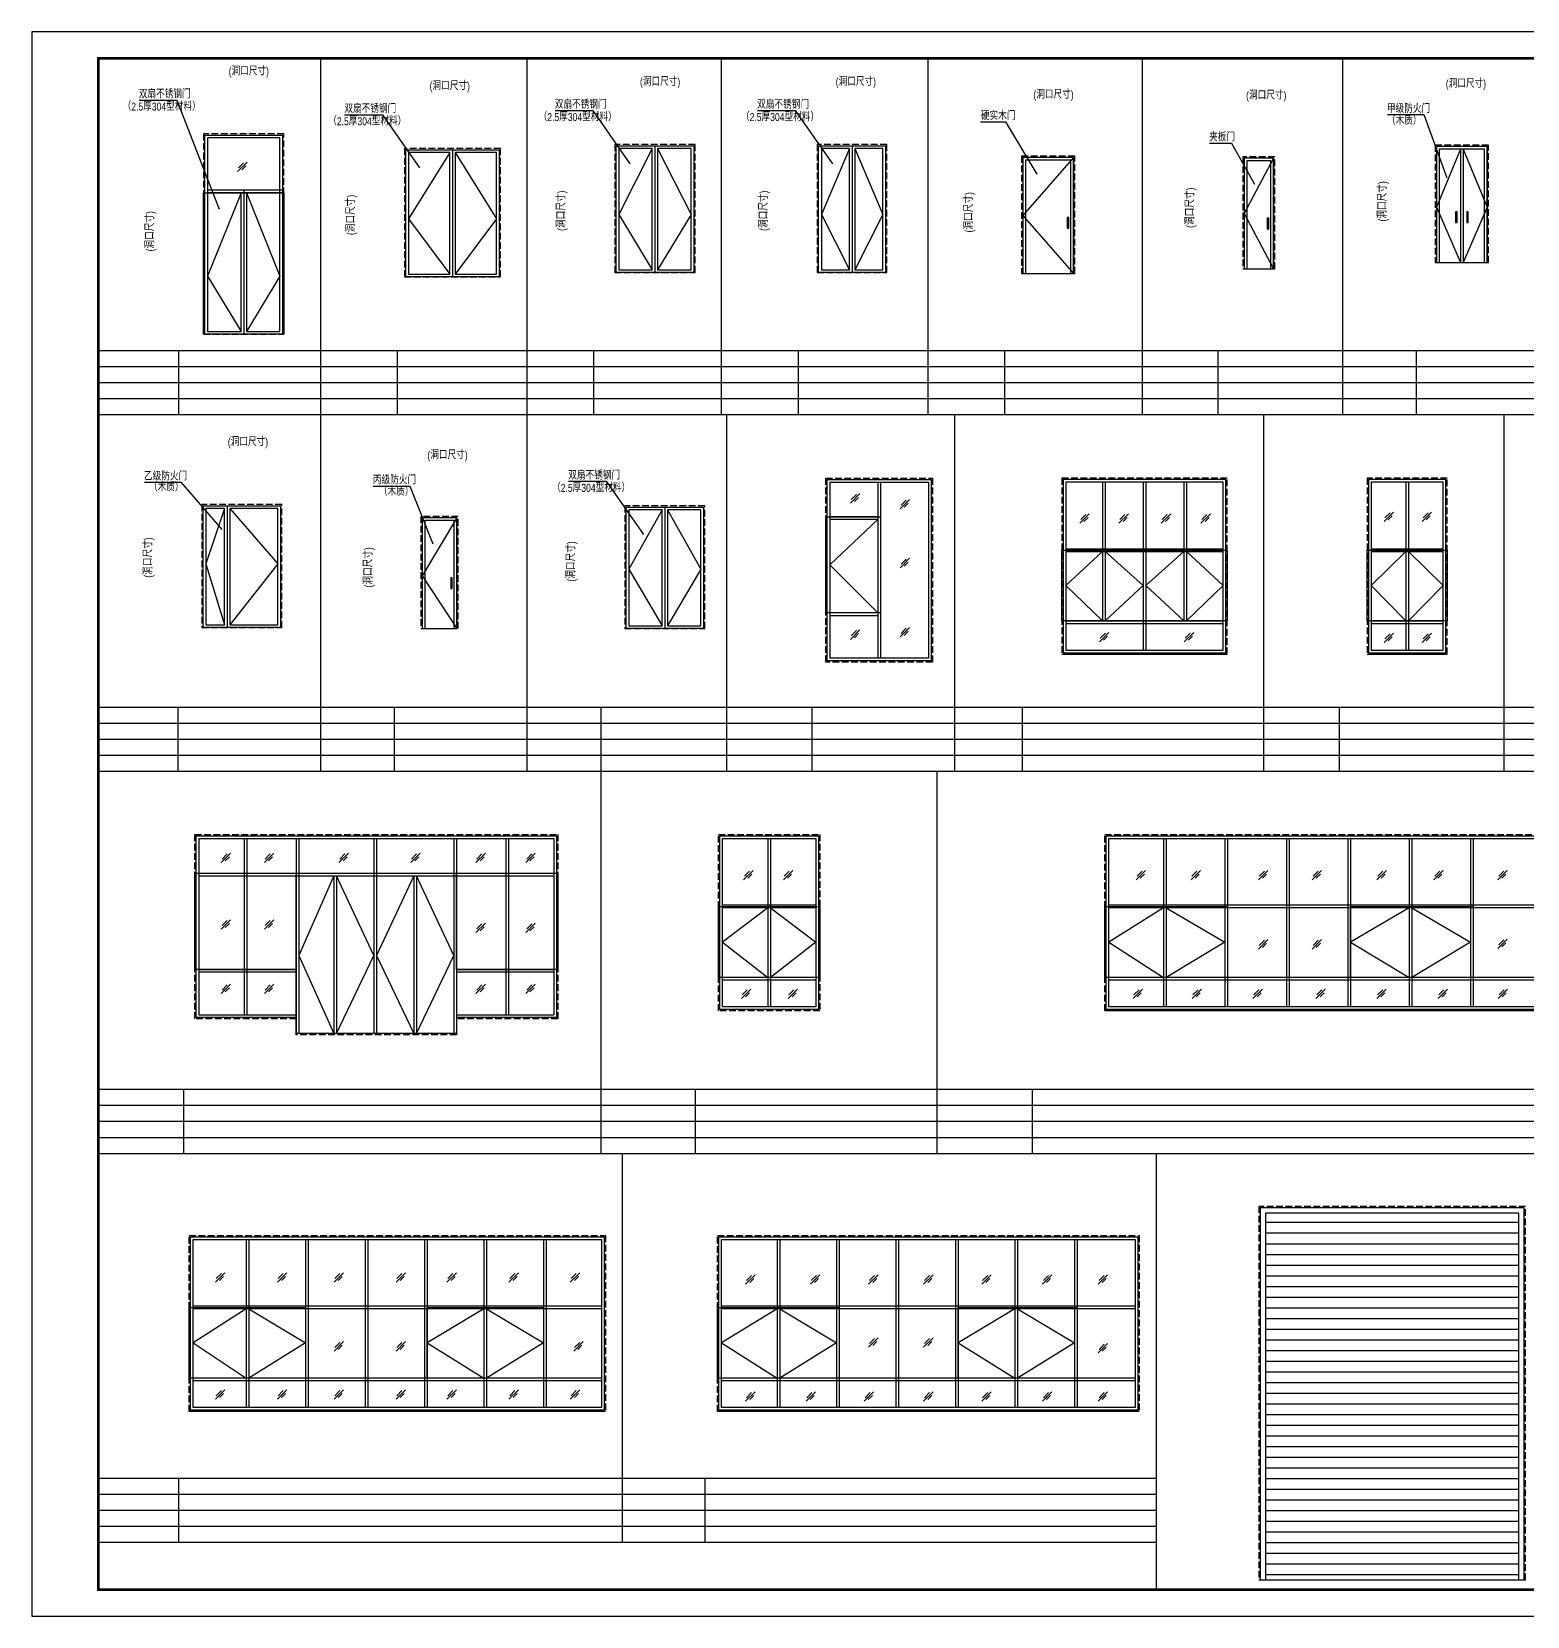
# Model space of a CAD drawing. Extents: x -1041549 to 749950, y -354245 to 17554.
# Drawn here: x 237082 to 265107, y -262643 to -232943 of the extents above; entities that cross this region are included whole.
import ezdxf

# ---------------------------------------------------------------- set-up
doc = ezdxf.new("R2010")
doc.units = 0
doc.header["$LTSCALE"] = 1000
doc.header["$MEASUREMENT"] = 0
doc.linetypes.add('CONTINOUS', pattern=[0])
doc.linetypes.add('DASH', pattern=[0.35, 0.25, -0.1])
for name, color, linetype in [('PUB_DIM', 3, 'Continuous'), ('PUB_TEXT', 7, 'Continuous'), ('PUB_TITLE', 4, 'Continuous'), ('WINDOW', 3, 'Continuous'), ('中粗线', 1, 'DASH'), ('辅助线', 8, 'CONTINOUS')]:
    doc.layers.add(name, color=color, linetype=linetype)
doc.styles.add('_HZTXT', font='gs_txt.shx', dxfattribs={"width": 0.8, "bigfont": 'HZTXT.shx'})

msp = doc.modelspace()

# ---------------------------------------------------------------- linework, layer by layer
at = {"color": 8}
for p, q in [((242491.7, -233442.6), (242491.7, -240126.1)), ((246360.3, -233442.6), (246360.3, -240126.1)), ((250004.1, -233442.6), (250004.1, -240126.1)), ((253872.7, -233442.6), (253872.7, -240126.1)), ((257892.4, -233442.6), (257892.4, -240126.1)), ((261645.6, -233442.6), (261645.6, -240126.1)), ((278632.1, -238926.1), (238332.1, -238926.1)), ((239832.1, -238926.1), (239832.1, -240126.1)), ((243932.5, -238926.1), (243932.5, -240126.1)), ((247608.2, -238926.1), (247608.2, -240126.1)), ((251441.3, -238926.1), (251441.3, -240126.1)), ((255313.2, -238926.1), (255313.2, -240126.1)), ((259308.9, -238926.1), (259308.9, -240126.1)), ((263021.7, -238926.1), (263021.7, -240126.1)), ((278632.1, -239226.1), (238332.1, -239226.1)), ((278632.1, -239526.1), (238332.1, -239526.1)), ((278632.1, -239826.1), (238332.1, -239826.1)), ((278632.1, -240126.1), (238332.1, -240126.1)), ((242491.7, -240126.1), (242491.7, -246807.3)), ((246360.3, -240126.1), (246360.3, -246807.3)), ((250103.6, -240126.1), (250103.6, -246807.3)), ((254373.1, -240126.1), (254373.1, -246807.3)), ((260163, -240126.1), (260163, -246807.3)), ((264664.9, -240126.1), (264664.9, -246807.3)), ((273982, -245607.3), (238332.1, -245607.3)), ((239817.6, -245607.3), (239817.6, -246807.3)), ((243874.6, -245607.3), (243874.6, -246807.3)), ((247748.2, -245607.3), (247748.2, -246807.3)), ((251699.6, -245607.3), (251699.6, -246807.3)), ((255640.5, -245607.3), (255640.5, -246807.3)), ((261578.8, -245607.3), (261578.8, -246807.3)), ((273982, -245907.3), (238332.1, -245907.3)), ((273982, -246207.3), (238332.1, -246207.3)), ((273982, -246507.3), (238332.1, -246507.3)), ((273982, -246807.3), (238332.1, -246807.3)), ((247748.2, -246807.3), (247748.2, -253971.6)), ((254041.6, -246807.3), (254041.6, -253971.6)), ((273982, -252771.6), (238332.1, -252771.6)), ((239928.1, -252771.6), (239928.1, -253971.6)), ((249516, -252771.6), (249516, -253971.6)), ((255829.1, -252771.6), (255829.1, -253971.6)), ((273982, -253071.6), (238332.1, -253071.6)), ((273982, -253371.6), (238332.1, -253371.6)), ((273982, -253671.6), (238332.1, -253671.6)), ((273982, -253971.6), (238332.1, -253971.6)), ((248145.4, -253971.6), (248145.4, -261258.1)), ((258152.8, -253971.6), (258152.8, -262142.6)), ((258152.8, -260058.1), (238332.1, -260058.1)), ((239832.1, -260058.1), (239832.1, -261258.1)), ((249693.5, -260058.1), (249693.5, -261258.1)), ((258152.8, -260358.1), (238332.1, -260358.1)), ((258152.8, -260658.1), (238332.1, -260658.1)), ((258152.8, -260958.1), (238332.1, -260958.1)), ((258152.8, -261258.1), (238332.1, -261258.1))]:
    msp.add_line(p, q, dxfattribs=at)
at = {"color": 8, "extrusion": (0, -9.5104e-06, 1)}
for p, q in [((244918.9, -235209.8, 0), (244143.9, -236447.3, 0)), ((245018.9, -235209.8, 0), (245793.9, -236447.3, 0)), ((248711.5, -235131.3, 0), (248086.5, -236368.8)), ((248811.5, -235131.3, 0), (249436.5, -236368.8)), ((252403.4, -235131.3, 0), (251878.4, -236368.8)), ((252503.4, -235131.3, 0), (253028.4, -236368.8)), ((241004.2, -235959.9, 0), (240379.2, -237522.4, 0)), ((241104.2, -235959.9, 0), (241729.2, -237522.4, 0)), ((248086.5, -236368.8), (248711.5, -237406.3, 0)), ((249436.5, -236368.8), (248811.5, -237406.3, 0)), ((251878.4, -236368.8), (252403.4, -237406.3, 0)), ((253028.4, -236368.8), (252503.4, -237406.3, 0)), ((244143.9, -236447.3, 0), (244918.9, -237484.8, 0)), ((245793.9, -236447.3, 0), (245018.9, -237484.8, 0)), ((240379.2, -237522.4, 0), (241004.2, -238559.9, 0)), ((241729.2, -237522.4, 0), (241104.2, -238559.9, 0)), ((240695.6, -241881.8, 0), (240345.6, -242919.3)), ((240795.6, -241881.8, 0), (241695.6, -242919.3)), ((248895.3, -241904.1, 0), (248270.3, -243016.6)), ((248995.3, -241904.1, 0), (249620.3, -243016.6)), ((240345.6, -242919.3), (240695.6, -244056.8, 0)), ((241695.6, -242919.3), (240795.6, -244056.8, 0)), ((248270.3, -243016.6), (248895.3, -244079.1, 0)), ((249620.3, -243016.6), (248995.3, -244079.1, 0))]:
    msp.add_line(p, q, dxfattribs=at)
at = {"color": 4}
for p, q in [((252034.8, -241382.6, 0), (252034.8, -244682.6, 0)), ((252034.8, -241382.6, 0), (253884.8, -241382.6, 0)), ((252934.8, -241382.6, 0), (252934.8, -244682.6, 0)), ((252984.8, -241382.6, 0), (252984.8, -244682.6, 0)), ((253884.8, -241382.6, 0), (253884.8, -244682.6, 0)), ((257148.5, -241382.6, 0), (257148.5, -243982.6, 0)), ((257198.5, -241382.6, 0), (257198.5, -243982.6, 0)), ((257911, -241382.6, 0), (257911, -244532.6, 0)), ((257961, -241382.6, 0), (257961, -244532.6, 0)), ((258673.5, -241382.6, 0), (258673.5, -243982.6, 0)), ((258723.5, -241382.6, 0), (258723.5, -243982.6, 0)), ((262832.5, -241382.6, 0), (262832.5, -244532.6, 0)), ((262882.5, -241382.6, 0), (262882.5, -244532.6, 0)), ((252934.8, -242032.6, 0), (252034.8, -242032.6, 0)), ((252934.8, -242082.6, 0), (252034.8, -242082.6, 0)), ((256461, -242632.6, 0), (259411, -242632.6, 0)), ((262182.5, -242632.6, 0), (263532.5, -242632.6, 0)), ((256461, -242682.6, 0), (259411, -242682.6, 0)), ((262182.5, -242682.6, 0), (263532.5, -242682.6, 0)), ((252934.8, -243832.6, 0), (252034.8, -243832.6, 0)), ((252034.8, -243882.6, 0), (252934.8, -243882.6, 0)), ((256461, -243982.6, 0), (259411, -243982.6, 0)), ((256461, -244032.6, 0), (259411, -244032.6, 0)), ((262182.5, -243982.6, 0), (263532.5, -243982.6, 0)), ((262182.5, -244032.6, 0), (263532.5, -244032.6, 0)), ((253884.8, -244682.6, 0), (252034.8, -244682.6, 0)), ((240214.6, -248066.9, 0), (240214.6, -251366.9, 0)), ((240214.6, -248066.9, 0), (246864.6, -248066.9, 0)), ((241064.6, -248066.9, 0), (241064.6, -251366.9, 0)), ((241114.6, -248066.9, 0), (241114.6, -251366.9, 0)), ((242039.6, -248066.9, 0), (242039.6, -251716.9, 0)), ((242089.6, -248066.9, 0), (242089.6, -251716.9, 0)), ((243490.6, -248066.9, 0), (243490.6, -251716.9, 0)), ((243540.6, -248066.9, 0), (243540.6, -251716.9, 0)), ((244989.6, -248066.9, 0), (244989.6, -251716.9, 0)), ((245039.6, -248066.9, 0), (245039.6, -251716.9, 0)), ((245964.6, -248066.9, 0), (245964.6, -251366.9, 0)), ((246014.6, -248066.9, 0), (246014.6, -251366.9, 0)), ((246864.6, -248066.9, 0), (246864.6, -251366.9, 0)), ((250874.2, -248066.9, 0), (250874.2, -251216.9, 0)), ((250924.2, -248066.9, 0), (250924.2, -251216.9, 0)), ((258292, -248066.9, 0), (258292, -251216.9, 0)), ((258342, -248066.9, 0), (258342, -251216.9, 0)), ((259442, -248066.9, 0), (259442, -251216.9, 0)), ((259492, -248066.9, 0), (259492, -251216.9, 0)), ((260592, -248066.9, 0), (260592, -251216.9, 0)), ((260642, -248066.9, 0), (260642, -251216.9, 0)), ((261742, -248066.9, 0), (261742, -251216.9, 0)), ((261792, -248066.9, 0), (261792, -251216.9, 0)), ((262892, -248066.9, 0), (262892, -251216.9, 0)), ((262942, -248066.9, 0), (262942, -251216.9, 0)), ((264042, -248066.9, 0), (264042, -251216.9, 0)), ((264092, -248066.9, 0), (264092, -251216.9, 0)), ((240214.6, -248716.9, 0), (246864.6, -248716.9, 0)), ((240214.6, -248766.9, 0), (246864.6, -248766.9, 0)), ((242740.6, -248766.9, 0), (242740.6, -251716.9, 0)), ((242790.6, -248766.9, 0), (242790.6, -251716.9, 0)), ((244240.6, -248766.9, 0), (244240.6, -251716.9, 0)), ((244290.6, -248766.9, 0), (244290.6, -251716.9, 0)), ((251774.2, -249316.9, 0), (250024.2, -249316.9, 0)), ((251774.2, -249366.9, 0), (250024.2, -249366.9, 0)), ((270917, -249316.9, 0), (257267, -249316.9, 0)), ((270917, -249366.9, 0), (257267, -249366.9, 0)), ((240214.6, -250516.9, 0), (242039.6, -250516.9, 0)), ((242039.6, -250566.9, 0), (240214.6, -250566.9, 0)), ((245039.6, -250516.9, 0), (246864.6, -250516.9, 0)), ((246864.6, -250566.9, 0), (245039.6, -250566.9, 0)), ((251774.2, -250666.9, 0), (250024.2, -250666.9, 0)), ((270917, -250666.9, 0), (257267, -250666.9, 0)), ((251774.2, -250716.9, 0), (250024.2, -250716.9, 0)), ((270917, -250716.9, 0), (257267, -250716.9, 0)), ((240214.6, -251366.9, 0), (242039.6, -251366.9, 0)), ((245039.6, -251366.9, 0), (246864.6, -251366.9, 0)), ((241099.6, -255578.5, 0), (241099.6, -258728.5, 0)), ((241149.6, -255578.5, 0), (241149.6, -258728.5, 0)), ((242213.6, -255578.5, 0), (242213.6, -258728.5, 0)), ((242263.6, -255578.5, 0), (242263.6, -258728.5, 0)), ((243327.6, -255578.5, 0), (243327.6, -258728.5, 0)), ((243377.6, -255578.5, 0), (243377.6, -258728.5, 0)), ((244441.6, -255578.5, 0), (244441.6, -258728.5, 0)), ((244491.6, -255578.5, 0), (244491.6, -258728.5, 0)), ((245555.6, -255578.5, 0), (245555.6, -258728.5, 0)), ((245605.6, -255578.5, 0), (245605.6, -258728.5, 0)), ((246669.6, -255578.5, 0), (246669.6, -258728.5, 0)), ((246719.6, -255578.5, 0), (246719.6, -258728.5, 0)), ((251049.3, -255578.5, 0), (251049.3, -258728.5, 0)), ((251099.3, -255578.5, 0), (251099.3, -258728.5, 0)), ((252163.3, -255578.5, 0), (252163.3, -258728.5, 0)), ((252213.3, -255578.5, 0), (252213.3, -258728.5, 0)), ((253277.3, -255578.5, 0), (253277.3, -258728.5, 0)), ((253327.3, -255578.5, 0), (253327.3, -258728.5, 0)), ((254391.3, -255578.5, 0), (254391.3, -258728.5, 0)), ((254441.3, -255578.5, 0), (254441.3, -258728.5, 0)), ((255505.3, -255578.5, 0), (255505.3, -258728.5, 0)), ((255555.3, -255578.5, 0), (255555.3, -258728.5, 0)), ((256619.3, -255578.5, 0), (256619.3, -258728.5, 0)), ((256669.3, -255578.5, 0), (256669.3, -258728.5, 0)), ((247759.6, -256828.5, 0), (240109.6, -256828.5, 0)), ((247759.6, -256878.5, 0), (240109.6, -256878.5, 0)), ((257759.3, -256828.5, 0), (250009.3, -256828.5, 0)), ((257759.3, -256878.5, 0), (250009.3, -256878.5, 0)), ((247759.6, -258178.5, 0), (240109.6, -258178.5, 0)), ((247759.6, -258228.5, 0), (240109.6, -258228.5, 0)), ((257759.3, -258178.5, 0), (250009.3, -258178.5, 0)), ((257759.3, -258228.5, 0), (250009.3, -258228.5, 0))]:
    msp.add_line(p, q, dxfattribs=at)
at = {"color": 2}
for p, q in [((256386, -244607.6, 0), (259486, -244607.6, 0)), ((262107.5, -244607.6, 0), (263607.5, -244607.6, 0)), ((270992, -251291.9, 0), (257192, -251291.9, 0)), ((247834.6, -258803.5, 0), (240034.6, -258803.5, 0)), ((257834.3, -258803.5, 0), (249934.3, -258803.5, 0))]:
    msp.add_line(p, q, dxfattribs=at)
for p, q in [((245039.6, -251716.9, 0), (242039.6, -251716.9, 0)), ((265073.6, -261964.5, 0), (260073.6, -261964.5, 0))]:
    msp.add_line(p, q)
at = {"color": 9}
for p, q in [((264948.6, -255264.5, 0), (260198.6, -255264.5, 0)), ((264948.6, -255464.5, 0), (260198.6, -255464.5, 0)), ((264948.6, -255664.5, 0), (260198.6, -255664.5, 0)), ((264948.6, -255864.5, 0), (260198.6, -255864.5, 0)), ((264948.6, -256064.5, 0), (260198.6, -256064.5, 0)), ((264948.6, -256264.5, 0), (260198.6, -256264.5, 0)), ((264948.6, -256464.5, 0), (260198.6, -256464.5, 0)), ((264948.6, -256664.5, 0), (260198.6, -256664.5, 0)), ((264948.6, -256864.5, 0), (260198.6, -256864.5, 0)), ((264948.6, -257064.5, 0), (260198.6, -257064.5, 0)), ((264948.6, -257264.5, 0), (260198.6, -257264.5, 0)), ((264948.6, -257464.5, 0), (260198.6, -257464.5, 0)), ((264948.6, -257664.5, 0), (260198.6, -257664.5, 0)), ((264948.6, -257864.5, 0), (260198.6, -257864.5, 0)), ((264948.6, -258064.5, 0), (260198.6, -258064.5, 0)), ((264948.6, -258264.5, 0), (260198.6, -258264.5, 0)), ((264948.6, -258464.5, 0), (260198.6, -258464.5, 0)), ((264948.6, -258664.5, 0), (260198.6, -258664.5, 0)), ((264948.6, -258864.5, 0), (260198.6, -258864.5, 0)), ((264948.6, -259064.5, 0), (260198.6, -259064.5, 0)), ((264948.6, -259264.5, 0), (260198.6, -259264.5, 0)), ((264948.6, -259464.5, 0), (260198.6, -259464.5, 0)), ((264948.6, -259664.5, 0), (260198.6, -259664.5, 0)), ((264948.6, -259864.5, 0), (260198.6, -259864.5, 0)), ((264948.6, -260064.5, 0), (260198.6, -260064.5, 0)), ((264948.6, -260264.5, 0), (260198.6, -260264.5, 0)), ((264948.6, -260464.5, 0), (260198.6, -260464.5, 0)), ((264948.6, -260664.5, 0), (260198.6, -260664.5, 0)), ((264948.6, -260864.5, 0), (260198.6, -260864.5, 0)), ((264948.6, -261064.5, 0), (260198.6, -261064.5, 0)), ((264948.6, -261264.5, 0), (260198.6, -261264.5, 0)), ((264948.6, -261464.5, 0), (260198.6, -261464.5, 0)), ((264948.6, -261664.5, 0), (260198.6, -261664.5, 0)), ((264948.6, -261864.5, 0), (260198.6, -261864.5, 0))]:
    msp.add_line(p, q, dxfattribs=at)
at = {"color": 8, "extrusion": (0, -9.51011e-06, 1)}
for points, elevation in [([(263852.7, -235141.7), (263402.7, -236229.2), (263852.7, -237266.7)], 2.4), ([(263902.7, -235141.7), (264352.7, -236229.2), (263902.7, -237266.7)], 2.4), ([(256601.6, -235299.2), (255651.6, -236386.7), (256601.6, -237474.2)], 2.4), ([(260348.6, -235311.3), (259798.6, -236348.8), (260348.6, -237386.3)], 2.4), ([(245051, -242052.1), (244401, -243139.6), (245051, -244127.1)], 2.5)]:
    msp.add_lwpolyline(points, dxfattribs=dict(at, elevation=elevation))
at = {"color": 8, "elevation": 0}
for points in [[(240304.2, -235959.9), (241804.2, -235959.9), (241804.2, -238609.9), (240304.2, -238609.9)], [(257192, -249341.9), (259492, -249341.9), (259492, -250666.9), (257192, -250666.9)], [(261792, -249341.9), (264092, -249341.9), (264092, -250666.9), (261792, -250666.9)], [(240034.6, -256853.5), (242213.6, -256853.5), (242213.6, -258178.5), (240034.6, -258178.5)], [(244491.6, -256853.5), (246670.6, -256853.5), (246670.6, -258178.5), (244491.6, -258178.5)], [(249934.3, -256853.5), (252213.3, -256853.5), (252213.3, -258178.5), (249934.3, -258178.5)], [(254441.3, -256853.5), (256669.3, -256853.5), (256669.3, -258178.5), (254441.3, -258178.5)]]:
    msp.add_lwpolyline(points, close=True, dxfattribs=at)
at = {"color": 2, "elevation": 0}
for points in [[(251984.8, -241332.6), (253934.8, -241332.6), (253934.8, -244732.6), (251984.8, -244732.6)], [(259461, -241332.6), (256411, -241332.6), (256411, -244582.6), (259461, -244582.6)], [(263582.5, -241332.6), (262132.5, -241332.6), (262132.5, -244582.6), (263582.5, -244582.6)], [(249974.2, -248016.9), (251824.2, -248016.9), (251824.2, -251266.9), (249974.2, -251266.9)], [(257217, -248016.9), (270967, -248016.9), (270967, -251266.9), (257217, -251266.9)], [(240059.6, -255528.5), (247809.6, -255528.5), (247809.6, -258778.5), (240059.6, -258778.5)], [(249959.3, -255528.5), (257809.3, -255528.5), (257809.3, -258778.5), (249959.3, -258778.5)]]:
    msp.add_lwpolyline(points, close=True, dxfattribs=at)
at = {"color": 4, "elevation": 0}
for points in [[(259411, -241382.6), (256461, -241382.6), (256461, -244532.6), (259411, -244532.6)], [(263532.5, -241382.6), (262182.5, -241382.6), (262182.5, -244532.6), (263532.5, -244532.6)], [(250024.2, -248066.9), (251774.2, -248066.9), (251774.2, -251216.9), (250024.2, -251216.9)], [(257267, -248066.9), (270917, -248066.9), (270917, -251216.9), (257267, -251216.9)], [(240109.6, -255578.5), (247759.6, -255578.5), (247759.6, -258728.5), (240109.6, -258728.5)], [(250009.3, -255578.5), (257759.3, -255578.5), (257759.3, -258728.5), (250009.3, -258728.5)]]:
    msp.add_lwpolyline(points, close=True, dxfattribs=at)
at = {"color": 8}
for points in [[(251959.8, -242032.6), (252984.8, -242032.6), (252984.8, -243832.6), (251959.8, -243832.6)], [(256386, -242657.6), (259486, -242657.6), (259486, -243982.6), (256386, -243982.6)], [(262107.5, -242657.6), (263607.5, -242657.6), (263607.5, -243982.6), (262107.5, -243982.6)], [(240139.6, -248716.9), (242039.6, -248716.9), (242039.6, -250516.9), (240139.6, -250516.9)], [(242039.6, -248716.9), (245039.6, -248716.9), (245039.6, -251716.9), (242039.6, -251716.9)], [(245039.6, -248716.9), (246939.6, -248716.9), (246939.6, -250516.9), (245039.6, -250516.9)], [(249949.2, -249341.9), (251849.2, -249341.9), (251849.2, -250666.9), (249949.2, -250666.9)]]:
    msp.add_lwpolyline(points, close=True, dxfattribs=at)
at = {"color": 8, "elevation": 0}
for points in [[(252934.8, -242082.6), (252034.8, -242932.7), (252934.8, -243832.6)], [(262832.5, -242682.6), (262182.5, -243320.1), (262832.5, -243982.6)], [(262882.5, -242682.6), (263532.5, -243320.1), (262882.5, -243982.6)], [(242740.6, -248766.9), (242089.6, -250254.4), (242740.6, -251716.9)], [(242790.6, -251716.9), (243490.6, -250254.4), (242790.6, -248766.9)], [(244240.6, -248766.9), (243540.6, -250254.4), (244240.6, -251716.9)], [(244290.6, -251716.9), (244989.6, -250254.4), (244290.6, -248766.9)], [(258292, -249366.9), (257267, -250004.4), (258292, -250666.9)], [(258342, -249366.9), (259442, -250004.4), (258342, -250666.9)], [(262892, -249366.9), (261792, -250004.4), (262892, -250666.9)], [(262942, -249366.9), (264042, -250004.4), (262942, -250666.9)]]:
    msp.add_lwpolyline(points, dxfattribs=at)
at = {"color": 2, "elevation": 0}
for points in [[(242039.6, -251416.9), (240164.6, -251416.9), (240164.6, -248016.9), (246914.6, -248016.9), (246914.6, -251416.9), (245039.6, -251416.9)], [(265048.6, -261964.5), (265048.6, -254989.5), (260098.6, -254989.5), (260098.6, -261964.5)], [(264948.6, -261964.5), (264948.6, -255089.5), (260198.6, -255089.5), (260198.6, -261964.5)]]:
    msp.add_lwpolyline(points, dxfattribs=at)
at = {"layer": 'PUB_DIM'}
for p, q in [((239092.8, -234222.9, 0), (239800.3, -234222.9, 0)), ((239800.3, -234222.9, 0), (240592, -236269.7, 0)), ((242945.5, -234497.8, 0), (243653, -234497.8, 0)), ((243653, -234497.8, 0), (244350.4, -235497.3, 0)), ((246888.1, -234419.4), (247595.6, -234419.4)), ((247595.6, -234419.4), (248293, -235418.9)), ((250680, -234419.4), (251387.5, -234419.4)), ((251387.5, -234419.4), (252085, -235418.9)), ((254863.7, -234629.8), (255331.5, -234629.8)), ((255331.5, -234629.8), (255918.8, -235615.2)), ((262484.4, -234497.3, 0), (263167.5, -234497.3, 0)), ((263167.5, -234497.3, 0), (263598.9, -235682.7, 0)), ((259151.3, -235030.4, 0), (259563.5, -235030.4, 0)), ((259563.5, -235030.4, 0), (259994.8, -235802.3, 0)), ((239193.7, -241384.7, 0), (239876.8, -241384.7, 0)), ((239876.8, -241384.7, 0), (240643.1, -242274, 0)), ((243482.7, -241457.7, 0), (244165.8, -241457.7, 0)), ((244165.8, -241457.7, 0), (244597.1, -242543.1, 0)), ((247140.7, -241368.7), (247848.2, -241368.7)), ((247848.2, -241368.7), (248545.6, -242368.2))]:
    msp.add_line(p, q, dxfattribs=at)
at = {"layer": 'PUB_TITLE'}
msp.add_lwpolyline([(237082.1, -262642.6), (279132.1, -262642.6), (279132.1, -232942.6), (237082.1, -232942.6)], close=True, dxfattribs=at)
at = {"layer": 'PUB_TITLE', "const_width": 50}
msp.add_lwpolyline([(238332.1, -262142.6), (278632.1, -262142.6), (278632.1, -233442.6), (238332.1, -233442.6)], close=True, dxfattribs=at)
at = {"layer": 'WINDOW', "extrusion": (0, -9.5104e-06, 1)}
for p, q in [((241054.2, -234934.9, 0), (240379.2, -234934.9, 0)), ((240379.2, -234934.9, 0), (240379.2, -238559.9, 0)), ((241729.2, -234934.9, 0), (241054.2, -234934.9, 0)), ((241729.2, -238559.9, 0), (241729.2, -234934.9, 0)), ((244918.9, -235209.8, 0), (244143.9, -235209.8, 0)), ((244143.9, -235209.8, 0), (244143.9, -237484.8, 0)), ((244918.9, -237484.8, 0), (244918.9, -235209.8, 0)), ((245793.9, -235209.8, 0), (245018.9, -235209.8, 0)), ((245018.9, -235209.8, 0), (245018.9, -237484.8, 0)), ((245793.9, -237484.8, 0), (245793.9, -235209.8, 0)), ((248711.5, -235131.3, 0), (248086.5, -235131.3, 0)), ((248086.5, -235131.3, 0), (248086.5, -237406.3, 0)), ((248711.5, -237406.3, 0), (248711.5, -235131.3, 0)), ((249436.5, -235131.3, 0), (248811.5, -235131.3, 0)), ((248811.5, -235131.3, 0), (248811.5, -237406.3, 0)), ((249436.5, -237406.3, 0), (249436.5, -235131.3, 0)), ((252403.4, -235131.3, 0), (251878.4, -235131.3, 0)), ((251878.4, -235131.3, 0), (251878.4, -237406.3, 0)), ((252403.4, -237406.3, 0), (252403.4, -235131.3, 0)), ((253028.4, -235131.3, 0), (252503.4, -235131.3, 0)), ((252503.4, -235131.3, 0), (252503.4, -237406.3, 0)), ((253028.4, -237406.3, 0), (253028.4, -235131.3, 0)), ((263402.7, -235091.7, 0.2), (263402.7, -237266.7, 0.2)), ((255651.6, -235299.2, 0.2), (255651.6, -237474.2, 0.2)), ((259798.6, -235311.3, 0.2), (259798.6, -237386.3, 0.2)), ((241004.2, -238559.9, 0), (241004.2, -235959.9, 0)), ((241104.2, -235959.9, 0), (241104.2, -238559.9, 0)), ((244143.9, -237484.8, 0), (244918.9, -237484.8, 0)), ((245018.9, -237484.8, 0), (245793.9, -237484.8, 0)), ((248086.5, -237406.3, 0), (248711.5, -237406.3, 0)), ((248811.5, -237406.3, 0), (249436.5, -237406.3, 0)), ((251878.4, -237406.3, 0), (252403.4, -237406.3, 0)), ((252503.4, -237406.3, 0), (253028.4, -237406.3, 0)), ((240379.2, -238559.9, 0), (241004.2, -238559.9, 0)), ((241104.2, -238559.9, 0), (241729.2, -238559.9, 0)), ((240695.6, -241881.8, 0), (240345.6, -241881.8, 0)), ((240345.6, -241881.8, 0), (240345.6, -244056.8, 0)), ((240695.6, -244056.8, 0), (240695.6, -241881.8, 0)), ((241695.6, -241881.8, 0), (240795.6, -241881.8, 0)), ((240795.6, -241881.8, 0), (240795.6, -244056.8, 0)), ((241695.6, -244056.8, 0), (241695.6, -241881.8, 0)), ((244401, -242052.1, 0.2), (244401, -244127.1, 0.2)), ((248895.3, -241904.1, 0), (248270.3, -241904.1, 0)), ((248270.3, -241904.1, 0), (248270.3, -244079.1, 0)), ((248895.3, -244079.1, 0), (248895.3, -241904.1, 0)), ((249620.3, -241904.1, 0), (248995.3, -241904.1, 0)), ((248995.3, -241904.1, 0), (248995.3, -244079.1, 0)), ((249620.3, -244079.1, 0), (249620.3, -241904.1, 0)), ((240345.6, -244056.8, 0), (240695.6, -244056.8, 0)), ((240795.6, -244056.8, 0), (241695.6, -244056.8, 0)), ((248270.3, -244079.1, 0), (248895.3, -244079.1, 0)), ((248995.3, -244079.1, 0), (249620.3, -244079.1, 0))]:
    msp.add_line(p, q, dxfattribs=at)
at = {"layer": 'WINDOW'}
for p, q in [((263852.7, -235141.7, 0.2), (263852.7, -237266.7, 0.2)), ((263902.7, -235141.7, 0.2), (263902.7, -237266.7, 0.2)), ((241779.2, -235909.9, 0), (240379.2, -235909.9, 0)), ((241779.2, -235959.9, 0), (240379.2, -235959.9, 0))]:
    msp.add_line(p, q, dxfattribs=at)
at = {"layer": 'WINDOW', "extrusion": (0, -9.51011e-06, 1)}
for points, elevation in [([(240329.2, -238609.9), (240329.2, -234884.9), (241779.2, -234884.9), (241779.2, -238609.9)], 2.3), ([(244093.9, -237534.8), (244093.9, -235159.8), (245843.9, -235159.8), (245843.9, -237534.8)], 2.3), ([(248036.5, -237456.3), (248036.5, -235081.3), (249486.5, -235081.3), (249486.5, -237456.3)], 2.2), ([(251828.4, -237456.3), (251828.4, -235081.3), (253078.4, -235081.3), (253078.4, -237456.3)], 2.2), ([(264352.7, -235091.7), (263402.7, -235091.7), (263402.7, -237266.7), (264352.7, -237266.7)], 2.4), ([(264302.7, -235141.7), (263452.7, -235141.7), (263452.7, -237266.7), (264302.7, -237266.7)], 2.4), ([(256601.6, -235299.2), (255651.6, -235299.2), (255651.6, -237474.2), (256601.6, -237474.2)], 2.4), ([(256551.6, -235349.2), (255701.6, -235349.2), (255701.6, -237474.2), (256551.6, -237474.2)], 2.4), ([(260348.6, -235311.3), (259798.6, -235311.3), (259798.6, -237386.3), (260348.6, -237386.3)], 2.4), ([(260298.6, -235361.3), (259848.6, -235361.3), (259848.6, -237386.3), (260298.6, -237386.3)], 2.4), ([(263792.9, -236318.7), (263762.8, -236318.7), (263762.8, -236516.7), (263792.9, -236516.7)], 2.4), ([(264001.7, -236318.7), (263971.7, -236318.7), (263971.7, -236516.7), (264001.7, -236516.7)], 2.4), ([(256513.7, -236426.2), (256483.7, -236426.2), (256483.7, -236624.2), (256513.7, -236624.2)], 2.4), ([(260260.7, -236438.3), (260230.7, -236438.3), (260230.7, -236636.3), (260260.7, -236636.3)], 2.4), ([(240295.6, -244106.8), (240295.6, -241831.8), (241745.6, -241831.8), (241745.6, -244106.8)], 2.3), ([(245051, -242052.1), (244401, -242052.1), (244401, -244127.1), (245051, -244127.1)], 2.5), ([(248220.3, -244129.1), (248220.3, -241854.1), (249670.3, -241854.1), (249670.3, -244129.1)], 2.3), ([(245001, -242102.1), (244451, -242102.1), (244451, -244127.1), (245001, -244127.1)], 2.5), ([(244963.1, -243179.2), (244933, -243179.2), (244933, -243377.1), (244963.1, -243377.1)], 2.5)]:
    msp.add_lwpolyline(points, close=True, dxfattribs=dict(at, elevation=elevation))
for points, elevation in [([(244968.9, -235159.8), (244968.9, -237534.8)], 2.3), ([(248761.5, -235081.3), (248761.5, -237456.3)], 2.2), ([(252453.4, -235081.3), (252453.4, -237456.3)], 2.2), ([(264352.7, -235091.7), (264352.7, -237266.7)], 2.4), ([(256601.6, -235299.2), (256601.6, -237474.2)], 2.4), ([(260348.6, -235311.3), (260348.6, -237386.3)], 2.4), ([(241054.2, -235909.9), (241054.2, -238609.9)], 2.3), ([(240745.6, -241831.8), (240745.6, -244106.8)], 2.3), ([(245051, -242052.1), (245051, -244127.1)], 2.5), ([(248945.3, -241854.1), (248945.3, -244129.1)], 2.3)]:
    msp.add_lwpolyline(points, dxfattribs=dict(at, elevation=elevation))
at = {"layer": '中粗线', "ltscale": 0.5, "extrusion": (0, -9.51011e-06, 1)}
for points, elevation in [([(241804.2, -234859.9), (240304.2, -234859.9), (240304.2, -238609.9), (241804.2, -238609.9), (241804.2, -234859.9)], 2.3), ([(245868.9, -235134.8), (244068.9, -235134.8), (244068.9, -237534.8), (245868.9, -237534.8), (245868.9, -235134.8)], 2.3), ([(249511.5, -235056.3), (248011.5, -235056.3), (248011.5, -237456.3), (249511.5, -237456.3), (249511.5, -235056.3)], 2.2), ([(253103.4, -235056.3), (251803.4, -235056.3), (251803.4, -237456.3), (253103.4, -237456.3), (253103.4, -235056.3)], 2.2), ([(264377.7, -235066.7), (263377.7, -235066.7), (263377.7, -237266.7), (264377.7, -237266.7), (264377.7, -235066.7)], 2.4), ([(256626.6, -235274.2), (255626.6, -235274.2), (255626.6, -237474.2), (256626.6, -237474.2), (256626.6, -235274.2)], 2.4), ([(260373.6, -235286.3), (259773.6, -235286.3), (259773.6, -237386.3), (260373.6, -237386.3), (260373.6, -235286.3)], 2.4), ([(241770.6, -241806.8), (240270.6, -241806.8), (240270.6, -244106.8), (241770.6, -244106.8), (241770.6, -241806.8)], 2.3), ([(245076, -242027.1), (244376, -242027.1), (244376, -244127.1), (245076, -244127.1), (245076, -242027.1)], 2.5), ([(249695.3, -241829.1), (248195.3, -241829.1), (248195.3, -244129.1), (249695.3, -244129.1), (249695.3, -241829.1)], 2.3)]:
    msp.add_lwpolyline(points, dxfattribs=dict(at, elevation=elevation))
at = {"layer": '中粗线', "ltscale": 0.5, "elevation": 0}
for points in [[(251959.8, -241307.6), (253959.8, -241307.6), (253959.8, -244757.6), (251959.8, -244757.6)], [(259486, -241307.6), (256386, -241307.6), (256386, -244607.6), (259486, -244607.6)], [(263607.5, -241307.6), (262107.5, -241307.6), (262107.5, -244607.6), (263607.5, -244607.6)], [(249949.2, -247991.9), (251849.2, -247991.9), (251849.2, -251291.9), (249949.2, -251291.9)], [(257192, -247991.9), (270992, -247991.9), (270992, -251291.9), (257192, -251291.9)], [(240034.6, -255503.5), (247834.6, -255503.5), (247834.6, -258803.5), (240034.6, -258803.5)], [(249934.3, -255503.5), (257834.3, -255503.5), (257834.3, -258803.5), (249934.3, -258803.5)]]:
    msp.add_lwpolyline(points, close=True, dxfattribs=at)
for points in [[(245039.6, -251741.9), (242039.6, -251741.9), (242039.6, -251441.9), (240139.6, -251441.9), (240139.6, -247991.9), (246939.6, -247991.9), (246939.6, -251441.9), (245039.6, -251441.9), (245039.6, -251741.9)], [(265073.6, -261964.5), (265073.6, -254964.5), (260073.6, -254964.5), (260073.6, -261964.5)]]:
    msp.add_lwpolyline(points, dxfattribs=at)
at = {"layer": '辅助线', "color": 8, "linetype": 'ByBlock', "elevation": 0}
for points in [[(240940.7, -235563.4), (241116.9, -235387.2)], [(240956.1, -235496.5), (241051.8, -235400.8)], [(241017, -235532.5), (241092.8, -235456.7)], [(252425, -241777.2), (252601.2, -241601)], [(252440.5, -241710.3), (252536.2, -241614.6)], [(252501.4, -241746.3), (252577.2, -241670.4)], [(253356.4, -241884.2), (253532.6, -241708)], [(253371.8, -241817.3), (253467.5, -241721.6)], [(253432.7, -241853.3), (253508.5, -241777.5)], [(256723.7, -242154.4), (256899.9, -241978.2)], [(256739.1, -242087.5), (256834.8, -241991.8)], [(256800, -242123.5), (256875.9, -242047.7)], [(257454.9, -242154.4), (257631.1, -241978.2)], [(257470.4, -242087.5), (257566.1, -241991.8)], [(257531.3, -242123.5), (257607.1, -242047.7)], [(258248.6, -242154.4), (258424.8, -241978.2)], [(258264.1, -242087.5), (258359.8, -241991.8)], [(258325, -242123.5), (258400.8, -242047.7)], [(258992.4, -242154.4), (259168.6, -241978.2)], [(259007.8, -242087.5), (259103.5, -241991.8)], [(259068.7, -242123.5), (259144.6, -242047.7)], [(262424.9, -242122.5), (262601.1, -241946.3)], [(262440.4, -242055.6), (262536.1, -241959.9)], [(262501.3, -242091.6), (262577.1, -242015.8)], [(263137.5, -242122.5), (263313.7, -241946.3)], [(263153, -242055.6), (263248.7, -241959.9)], [(263213.9, -242091.6), (263289.7, -242015.8)], [(253356.4, -242989), (253532.6, -242812.8)], [(253371.8, -242922.1), (253467.5, -242826.4)], [(253432.7, -242958.1), (253508.5, -242882.3)], [(257148.5, -242682.6), (256461, -243320.1), (257148.5, -243982.6)], [(257198.5, -242682.6), (257911, -243320.1), (257198.5, -243982.6)], [(258673.5, -242682.6), (257961, -243320.1), (258673.5, -243982.6)], [(258723.5, -242682.6), (259411, -243320.1), (258723.5, -243982.6)], [(253356.4, -244287.4), (253532.6, -244111.2)], [(253371.8, -244220.5), (253467.5, -244124.8)], [(252425, -244331.5), (252601.2, -244155.3)], [(252440.5, -244264.6), (252536.2, -244168.9)], [(252501.4, -244300.6), (252577.2, -244224.8)], [(253432.7, -244256.5), (253508.5, -244180.7)], [(257090.5, -244379.4), (257266.7, -244203.2)], [(257106, -244312.5), (257201.7, -244216.8)], [(257166.9, -244348.5), (257242.7, -244272.6)], [(258679.9, -244379.4), (258856.1, -244203.2)], [(258695.4, -244312.5), (258791, -244216.8)], [(258756.2, -244348.5), (258832.1, -244272.6)], [(262424.9, -244389.2), (262601.1, -244213)], [(262440.4, -244322.3), (262536.1, -244226.6)], [(262501.3, -244358.3), (262577.1, -244282.5)], [(263137.5, -244389.2), (263313.7, -244213)], [(263153, -244322.3), (263248.7, -244226.6)], [(263213.9, -244358.3), (263289.7, -244282.5)], [(240633.8, -248516.4), (240810, -248340.2)], [(240649.2, -248449.5), (240744.9, -248353.8)], [(240710.1, -248485.5), (240785.9, -248409.7)], [(241442, -248516.4), (241618.2, -248340.2)], [(241457.5, -248449.5), (241553.2, -248353.8)], [(241518.4, -248485.5), (241594.2, -248409.7)], [(242839.9, -248516.4), (243016.1, -248340.2)], [(242855.4, -248449.5), (242951.1, -248353.8)], [(242916.3, -248485.5), (242992.1, -248409.7)], [(244183.9, -248516.4), (244360.1, -248340.2)], [(244199.4, -248449.5), (244295, -248353.8)], [(244260.2, -248485.5), (244336.1, -248409.7)], [(245406.3, -248516.4), (245582.5, -248340.2)], [(245421.8, -248449.5), (245517.5, -248353.8)], [(245482.7, -248485.5), (245558.5, -248409.7)], [(246342.8, -248516.4), (246519, -248340.2)], [(246358.3, -248449.5), (246453.9, -248353.8)], [(246419.1, -248485.5), (246495, -248409.7)], [(250423, -248838.7), (250599.2, -248662.5)], [(250438.5, -248771.7), (250534.2, -248676.1)], [(250499.4, -248807.8), (250575.2, -248731.9)], [(251166.7, -248838.7), (251342.9, -248662.5)], [(251182.2, -248771.7), (251277.9, -248676.1)], [(251243.1, -248807.8), (251318.9, -248731.9)], [(257779, -248838.7), (257955.2, -248662.5)], [(257794.4, -248771.7), (257890.1, -248676.1)], [(257855.3, -248807.8), (257931.2, -248731.9)], [(258805.9, -248838.7), (258982.1, -248662.5)], [(258821.4, -248771.7), (258917, -248676.1)], [(258882.2, -248807.8), (258958.1, -248731.9)], [(260069.3, -248838.7), (260245.5, -248662.5)], [(260084.8, -248771.7), (260180.5, -248676.1)], [(260145.7, -248807.8), (260221.5, -248731.9)], [(261076.7, -248838.7), (261252.9, -248662.5)], [(261092.2, -248771.7), (261187.8, -248676.1)], [(261153, -248807.8), (261228.9, -248731.9)], [(262289.4, -248838.7), (262465.6, -248662.5)], [(262304.9, -248771.7), (262400.5, -248676.1)], [(262365.7, -248807.8), (262441.6, -248731.9)], [(263355.8, -248838.7), (263532, -248662.5)], [(263371.2, -248771.7), (263466.9, -248676.1)], [(263432.1, -248807.8), (263508, -248731.9)], [(264555, -248838.7), (264731.2, -248662.5)], [(264570.5, -248771.7), (264666.2, -248676.1)], [(264631.4, -248807.8), (264707.2, -248731.9)], [(250874.2, -249366.9), (250024.2, -250004.4), (250874.2, -250666.9)], [(250924.2, -249366.9), (251774.2, -250004.4), (250924.2, -250666.9)], [(240633.8, -249764.1), (240810, -249587.9)], [(240649.2, -249697.2), (240744.9, -249601.5)], [(240710.1, -249733.2), (240785.9, -249657.4)], [(241442, -249764.1), (241618.2, -249587.9)], [(241457.5, -249697.2), (241553.2, -249601.5)], [(241518.4, -249733.2), (241594.2, -249657.4)], [(245406.3, -249826.7), (245582.5, -249650.5)], [(245421.8, -249759.8), (245517.5, -249664.1)], [(245482.7, -249795.8), (245558.5, -249720)], [(246342.8, -249826.7), (246519, -249650.5)], [(246358.3, -249759.8), (246453.9, -249664.1)], [(246419.1, -249795.8), (246495, -249720)], [(260069.3, -250135.4), (260245.5, -249959.2)], [(260084.8, -250068.5), (260180.5, -249972.8)], [(260145.7, -250104.5), (260221.5, -250028.7)], [(261076.7, -250135.4), (261252.9, -249959.2)], [(261092.2, -250068.5), (261187.8, -249972.8)], [(261153, -250104.5), (261228.9, -250028.7)], [(264555, -250125.3), (264731.2, -249949.1)], [(264570.5, -250058.4), (264666.2, -249962.7)], [(264631.4, -250094.4), (264707.2, -250018.5)], [(240633.8, -250971.7), (240810, -250795.4)], [(240649.2, -250904.7), (240744.9, -250809.1)], [(240710.1, -250940.7), (240785.9, -250864.9)], [(241442, -250971.7), (241618.2, -250795.4)], [(241457.5, -250904.7), (241553.2, -250809.1)], [(241518.4, -250940.7), (241594.2, -250864.9)], [(245406.3, -250971.7), (245582.5, -250795.4)], [(245421.8, -250904.7), (245517.5, -250809.1)], [(245482.7, -250940.7), (245558.5, -250864.9)], [(246342.8, -250971.7), (246519, -250795.4)], [(246358.3, -250904.7), (246453.9, -250809.1)], [(246419.1, -250940.7), (246495, -250864.9)], [(250380, -251063.6), (250556.2, -250887.4)], [(250395.5, -250996.7), (250491.2, -250901)], [(250456.4, -251032.7), (250532.2, -250956.9)], [(251254.6, -251063.6), (251430.8, -250887.4)], [(251270.1, -250996.7), (251365.8, -250901)], [(251331, -251032.7), (251406.8, -250956.9)], [(257721.4, -251063.6), (257897.6, -250887.4)], [(257736.9, -250996.7), (257832.6, -250901)], [(257797.8, -251032.7), (257873.6, -250956.9)], [(258826.5, -251063.6), (259002.7, -250887.4)], [(258842, -250996.7), (258937.6, -250901)], [(258902.8, -251032.7), (258978.7, -250956.9)], [(259967, -251063.6), (260143.2, -250887.4)], [(259982.5, -250996.7), (260078.1, -250901)], [(260043.3, -251032.7), (260119.2, -250956.9)], [(261146.2, -251063.6), (261322.4, -250887.4)], [(261161.7, -250996.7), (261257.4, -250901)], [(261222.6, -251032.7), (261298.4, -250956.9)], [(262286.6, -251063.6), (262462.8, -250887.4)], [(262302, -250996.7), (262397.7, -250901)], [(262362.9, -251032.7), (262438.8, -250956.9)], [(263434.1, -251063.6), (263610.3, -250887.4)], [(263449.6, -250996.7), (263545.2, -250901)], [(263510.5, -251032.7), (263586.3, -250956.9)], [(264561.4, -251063.6), (264737.6, -250887.4)], [(264576.9, -250996.7), (264672.6, -250901)], [(264637.8, -251032.7), (264713.6, -250956.9)], [(240524.3, -256380.2), (240700.5, -256204)], [(240539.8, -256313.3), (240635.5, -256217.6)], [(240600.7, -256349.3), (240676.5, -256273.5)], [(241686, -256380.2), (241862.2, -256204)], [(241701.5, -256313.3), (241797.2, -256217.6)], [(241762.4, -256349.3), (241838.2, -256273.5)], [(242746.8, -256380.2), (242923, -256204)], [(242762.3, -256313.3), (242858, -256217.6)], [(242823.2, -256349.3), (242899, -256273.5)], [(243908.5, -256380.2), (244084.7, -256204)], [(243924, -256313.3), (244019.7, -256217.6)], [(243984.9, -256349.3), (244060.7, -256273.5)], [(244863.1, -256380.2), (245039.3, -256204)], [(244878.6, -256313.3), (244974.2, -256217.6)], [(244939.5, -256349.3), (245015.3, -256273.5)], [(246024.8, -256380.2), (246201, -256204)], [(246040.2, -256313.3), (246135.9, -256217.6)], [(246101.1, -256349.3), (246176.9, -256273.5)], [(247174.5, -256380.2), (247350.7, -256204)], [(247189.9, -256313.3), (247285.6, -256217.6)], [(247250.8, -256349.3), (247326.7, -256273.5)], [(250459.6, -256417), (250635.8, -256240.8)], [(250475.1, -256350.1), (250570.8, -256254.4)], [(250536, -256386.1), (250611.8, -256310.3)], [(251674.4, -256417), (251850.6, -256240.8)], [(251689.9, -256350.1), (251785.5, -256254.4)], [(251750.7, -256386.1), (251826.6, -256310.3)], [(252764.4, -256417), (252940.6, -256240.8)], [(252779.9, -256350.1), (252875.6, -256254.4)], [(252840.8, -256386.1), (252916.6, -256310.3)], [(253795.7, -256417), (253971.9, -256240.8)], [(253811.2, -256350.1), (253906.9, -256254.4)], [(253872.1, -256386.1), (253947.9, -256310.3)], [(254885.7, -256417), (255061.9, -256240.8)], [(254901.2, -256350.1), (254996.9, -256254.4)], [(254962.1, -256386.1), (255037.9, -256310.3)], [(256023.5, -256417), (256199.7, -256240.8)], [(256038.9, -256350.1), (256134.6, -256254.4)], [(256099.8, -256386.1), (256175.6, -256310.3)], [(257066.3, -256417), (257242.6, -256240.8)], [(257081.8, -256350.1), (257177.5, -256254.4)], [(257142.7, -256386.1), (257218.5, -256310.3)], [(241099.6, -256878.5), (240109.6, -257516), (241099.6, -258178.5)], [(241149.6, -256878.5), (242213.6, -257516), (241149.6, -258178.5)], [(245555.6, -256878.5), (244491.6, -257516), (245555.6, -258178.5)], [(245605.6, -256878.5), (246669.6, -257516), (245605.6, -258178.5)], [(251049.3, -256878.5), (250009.3, -257516), (251049.3, -258178.5)], [(251099.3, -256878.5), (252163.3, -257516), (251099.3, -258178.5)], [(255505.3, -256878.5), (254441.3, -257516), (255505.3, -258178.5)], [(255555.3, -256878.5), (256619.3, -257516), (255555.3, -258178.5)], [(242746.8, -257670.2), (242923, -257494)], [(243908.5, -257670.2), (244084.7, -257494)], [(247239.2, -257670.2), (247415.4, -257494)], [(252764.4, -257598), (252940.6, -257421.8)], [(252779.9, -257531.1), (252875.6, -257435.4)], [(252840.8, -257567.1), (252916.6, -257491.2)], [(253795.7, -257598), (253971.9, -257421.8)], [(253811.2, -257531.1), (253906.9, -257435.4)], [(253872.1, -257567.1), (253947.9, -257491.2)], [(242762.3, -257603.3), (242858, -257507.6)], [(242823.2, -257639.3), (242899, -257563.5)], [(243924, -257603.3), (244019.7, -257507.6)], [(243984.9, -257639.3), (244060.7, -257563.5)], [(247254.7, -257603.3), (247350.4, -257507.6)], [(247315.6, -257639.3), (247391.4, -257563.5)], [(257066.3, -257707.1), (257242.6, -257530.9)], [(257081.8, -257640.2), (257177.5, -257544.5)], [(257142.7, -257676.2), (257218.5, -257600.4)], [(240524.3, -258575.2), (240700.5, -258399)], [(240539.8, -258508.3), (240635.5, -258412.6)], [(240600.7, -258544.3), (240676.5, -258468.5)], [(241686, -258575.2), (241862.2, -258399)], [(241701.5, -258508.3), (241797.2, -258412.6)], [(241762.4, -258544.3), (241838.2, -258468.5)], [(242746.8, -258575.2), (242923, -258399)], [(242762.3, -258508.3), (242858, -258412.6)], [(242823.2, -258544.3), (242899, -258468.5)], [(243908.5, -258575.2), (244084.7, -258399)], [(243924, -258508.3), (244019.7, -258412.6)], [(243984.9, -258544.3), (244060.7, -258468.5)], [(244863.1, -258575.2), (245039.3, -258399)], [(244878.6, -258508.3), (244974.2, -258412.6)], [(244939.5, -258544.3), (245015.3, -258468.5)], [(246024.8, -258575.2), (246201, -258399)], [(246040.2, -258508.3), (246135.9, -258412.6)], [(246101.1, -258544.3), (246176.9, -258468.5)], [(247174.5, -258575.2), (247350.7, -258399)], [(247189.9, -258508.3), (247285.6, -258412.6)], [(247250.8, -258544.3), (247326.7, -258468.5)], [(250459.6, -258612), (250635.8, -258435.8)], [(250475.1, -258545.1), (250570.8, -258449.4)], [(250536, -258581.1), (250611.8, -258505.3)], [(251592.2, -258612), (251768.4, -258435.8)], [(251607.7, -258545.1), (251703.4, -258449.4)], [(251668.6, -258581.1), (251744.4, -258505.3)], [(252682.3, -258612), (252858.5, -258435.8)], [(252697.7, -258545.1), (252793.4, -258449.4)], [(252758.6, -258581.1), (252834.5, -258505.3)], [(253795.7, -258612), (253971.9, -258435.8)], [(253811.2, -258545.1), (253906.9, -258449.4)], [(253872.1, -258581.1), (253947.9, -258505.3)], [(254885.7, -258612), (255061.9, -258435.8)], [(254901.2, -258545.1), (254996.9, -258449.4)], [(254962.1, -258581.1), (255037.9, -258505.3)], [(256023.5, -258612), (256199.7, -258435.8)], [(256038.9, -258545.1), (256134.6, -258449.4)], [(256099.8, -258581.1), (256175.6, -258505.3)], [(257066.3, -258612), (257242.6, -258435.8)], [(257081.8, -258545.1), (257177.5, -258449.4)], [(257142.7, -258581.1), (257218.5, -258505.3)]]:
    msp.add_lwpolyline(points, dxfattribs=at)

# ---------------------------------------------------------------- texts
at = {"layer": 'PUB_TEXT', "style": '_HZTXT', "width": 0.8}
for s, p in [('(洞口尺寸)', (240773.4, -233758.3, -147.9)), ('双扇不锈钢门', (239088.5, -234188.9, -147.7)), ('(洞口尺寸)', (244538, -234033.3, -147.9)), ('(洞口尺寸)', (248480.6, -233954.8, -147.9)), ('(洞口尺寸)', (252147.9, -233954.8, -147.9)), ('(洞口尺寸)', (255851.2, -234195.6, -147.7)), ('(洞口尺寸)', (263579.7, -233991, -147.7)), ('（2.5厚304型材料）', (238786.2, -234421.2, -147.7)), ('双扇不锈钢门', (242941.2, -234463.8, -147.7)), ('双扇不锈钢门', (246883.8, -234385.3, -147.7)), ('双扇不锈钢门', (250675.7, -234385.3, -147.7)), ('(洞口尺寸)', (259838, -234210.6, -147.7)), ('甲级防火门', (262476.8, -234463.2, -147.7)), ('（2.5厚304型材料）', (242638.8, -234696.1, -147.7)), ('（2.5厚304型材料）', (246581.4, -234617.6, -147.7)), ('（2.5厚304型材料）', (250373.4, -234617.6, -147.7)), ('硬实木门', (254868.7, -234595.8, -147.7)), ('（木质）', (262476.8, -234685.8, -147.7)), ('夹板门', (259143.7, -234996.4, -147.7)), ('(洞口尺寸)', (240757, -240705.3, -147.9)), ('(洞口尺寸)', (244496.7, -240951.4, -147.7)), ('乙级防火门', (239186.1, -241350.6, -147.7)), ('（木质）', (239279.4, -241554.8, -147.7)), ('丙级防火门', (243475.1, -241423.6, -147.7)), ('（2.5厚304型材料）', (246834, -241567, -147.7)), ('双扇不锈钢门', (247136.4, -241334.7, -147.7)), ('（木质）', (243588.5, -241638, -147.9))]:
    msp.add_text(s, height=150, dxfattribs=at).set_placement(p)
for p in [(247081.9, -236676.2, -147.9), (250873.9, -236676.2, -147.9), (258864.5, -236619.8, -147.7), (262468.5, -236500.2, -147.7), (243139.3, -236754.6, -147.9), (254719.9, -236705.1, -147.7), (239374.7, -237060.7, -147.9), (239341, -243176.6, -147.9), (243466.8, -243360.6, -147.7), (247265.8, -243248.9, -147.9)]:
    msp.add_text('(洞口尺寸)', height=150, rotation=90, dxfattribs=at).set_placement(p)

doc.saveas('drawing.dxf')
